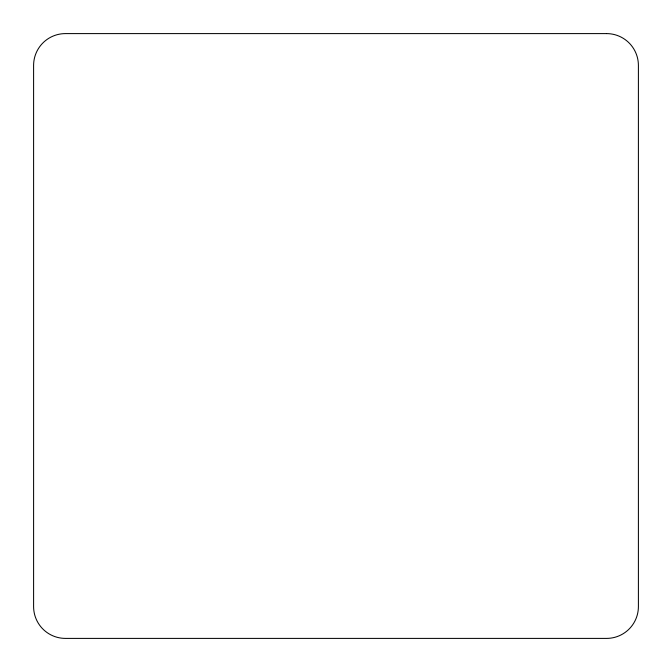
<?xml version="1.0" encoding="UTF-8"?>
<svg xmlns="http://www.w3.org/2000/svg" width="672" height="672" viewBox="0 0 672 672"><rect width="100%" height="100%" fill="white"/><g stroke="black" fill="none" stroke-linecap="round" stroke-linejoin="round"><path stroke-width="1.01" d="M606.572 33.6L65.428 33.6A31.828 31.828 0 0 0 33.6 65.428L33.6 606.572A31.828 31.828 0 0 0 65.428 638.4L606.572 638.4A31.828 31.828 0 0 0 638.4 606.572L638.4 65.428A31.828 31.828 0 0 0 606.572 33.6"/></g></svg>
